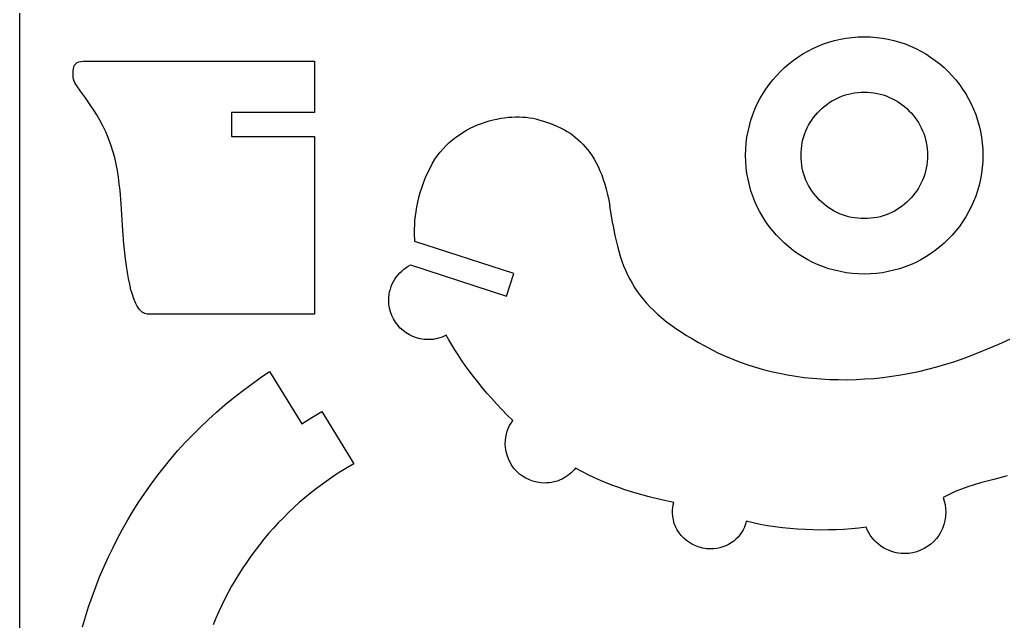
# Model space of a CAD drawing. Extents: x -3005 to 3005, y -2434 to 2434.
# Drawn here: x -3005 to -1510, y -1420 to -505 of the extents above; entities that cross this region are included whole.
import ezdxf

# ---------------------------------------------------------------- set-up
doc = ezdxf.new("R2010")
doc.units = 0
doc.header["$MEASUREMENT"] = 0
doc.layers.get('0').update_dxf_attribs({"linetype": 'CONTINUOUS'})

msp = doc.modelspace()

# ---------------------------------------------------------------- linework, layer by layer
for p, q in [((-3004.9, -2434), (-3004.9, 2434)), ((-1775.1, -539.6), (-1766.5, -537.2)), ((-1766.5, -537.2), (-1757.8, -535.1)), ((-1757.8, -535.1), (-1748.9, -533.6)), ((-1748.9, -533.6), (-1739.9, -532.4)), ((-1739.9, -532.4), (-1730.8, -531.7)), ((-1730.8, -531.7), (-1721.5, -531.5)), ((-1721.5, -531.5), (-1712.2, -531.7)), ((-1712.2, -531.7), (-1703.1, -532.4)), ((-1703.1, -532.4), (-1694, -533.6)), ((-1694, -533.6), (-1685.2, -535.1)), ((-1685.2, -535.1), (-1676.4, -537.2)), ((-1676.4, -537.2), (-1667.9, -539.6)), ((-1807.4, -553.2), (-1799.6, -549.3)), ((-1799.6, -549.3), (-1791.7, -545.6)), ((-1791.7, -545.6), (-1783.5, -542.4)), ((-1783.5, -542.4), (-1775.1, -539.6)), ((-1667.9, -539.6), (-1659.5, -542.4)), ((-1659.5, -542.4), (-1651.3, -545.6)), ((-1651.3, -545.6), (-1643.3, -549.3)), ((-1643.3, -549.3), (-1635.6, -553.2)), ((-1836.2, -572.7), (-1829.3, -567.3)), ((-1829.3, -567.3), (-1822.3, -562.3)), ((-1822.3, -562.3), (-1815, -557.6)), ((-1815, -557.6), (-1807.4, -553.2)), ((-1635.6, -553.2), (-1628, -557.6)), ((-1628, -557.6), (-1620.7, -562.3)), ((-1620.7, -562.3), (-1613.6, -567.3)), ((-1613.6, -567.3), (-1606.8, -572.7)), ((-2923.5, -583.6), (-2923.3, -580.1)), ((-2923.3, -580.1), (-2922.6, -577.1)), ((-2922.6, -577.1), (-2921.4, -574.5)), ((-2921.4, -574.5), (-2919.7, -572.4)), ((-2919.7, -572.4), (-2917.6, -570.7)), ((-2917.6, -570.7), (-2915, -569.6)), ((-2915, -569.6), (-2912, -568.8)), ((-2912, -568.8), (-2908.5, -568.6)), ((-2908.5, -568.6), (-2556.9, -568.6)), ((-2556.9, -568.6), (-2556.9, -646.7)), ((-1849, -584.3), (-1842.7, -578.3)), ((-1842.7, -578.3), (-1836.2, -572.7)), ((-1606.8, -572.7), (-1600.3, -578.3)), ((-1600.3, -578.3), (-1594, -584.3)), ((-2923.5, -593.4), (-2923.5, -583.6)), ((-2923.2, -596.1), (-2923.5, -593.4)), ((-2922.2, -599.1), (-2923.2, -596.1)), ((-1866, -603.9), (-1860.6, -597.1)), ((-1860.6, -597.1), (-1854.9, -590.6)), ((-1854.9, -590.6), (-1849, -584.3)), ((-1594, -584.3), (-1588, -590.6)), ((-1588, -590.6), (-1582.4, -597.1)), ((-1582.4, -597.1), (-1577, -603.9)), ((-2920.5, -602.4), (-2922.2, -599.1)), ((-2918.3, -606), (-2920.5, -602.4)), ((-2912.4, -614.3), (-2918.3, -606)), ((-1875.7, -618.3), (-1871, -611)), ((-1871, -611), (-1866, -603.9)), ((-1577, -603.9), (-1572, -611)), ((-1572, -611), (-1567.3, -618.3)), ((-2905.1, -624.3), (-2912.4, -614.3)), ((-2896.7, -636.2), (-2905.1, -624.3)), ((-1884, -633.6), (-1880, -625.8)), ((-1880, -625.8), (-1875.7, -618.3)), ((-1771.3, -629.5), (-1767.3, -627.2)), ((-1767.3, -627.2), (-1763.2, -625.1)), ((-1763.2, -625.1), (-1758.9, -623.2)), ((-1758.9, -623.2), (-1754.5, -621.4)), ((-1754.5, -621.4), (-1750.1, -619.9)), ((-1750.1, -619.9), (-1745.5, -618.6)), ((-1745.5, -618.6), (-1740.9, -617.6)), ((-1740.9, -617.6), (-1736.1, -616.7)), ((-1736.1, -616.7), (-1731.3, -616.1)), ((-1731.3, -616.1), (-1726.4, -615.7)), ((-1726.4, -615.7), (-1721.5, -615.6)), ((-1721.5, -615.6), (-1716.5, -615.7)), ((-1716.5, -615.7), (-1711.7, -616.1)), ((-1711.7, -616.1), (-1706.8, -616.7)), ((-1706.8, -616.7), (-1702.1, -617.6)), ((-1702.1, -617.6), (-1697.5, -618.6)), ((-1697.5, -618.6), (-1692.9, -619.9)), ((-1692.9, -619.9), (-1688.4, -621.4)), ((-1688.4, -621.4), (-1684.1, -623.2)), ((-1684.1, -623.2), (-1679.8, -625.1)), ((-1679.8, -625.1), (-1675.7, -627.2)), ((-1675.7, -627.2), (-1671.6, -629.5)), ((-1567.3, -618.3), (-1563, -625.8)), ((-1563, -625.8), (-1559, -633.6)), ((-2892.2, -643), (-2896.7, -636.2)), ((-1890.8, -649.8), (-1887.6, -641.6)), ((-1887.6, -641.6), (-1884, -633.6)), ((-1789.5, -643.8), (-1786.1, -640.6)), ((-1786.1, -640.6), (-1782.6, -637.6)), ((-1782.6, -637.6), (-1779, -634.7)), ((-1779, -634.7), (-1775.2, -632)), ((-1775.2, -632), (-1771.3, -629.5)), ((-1671.6, -629.5), (-1667.7, -632)), ((-1667.7, -632), (-1664, -634.7)), ((-1664, -634.7), (-1660.3, -637.6)), ((-1660.3, -637.6), (-1656.8, -640.6)), ((-1656.8, -640.6), (-1653.5, -643.8)), ((-1559, -633.6), (-1555.4, -641.6)), ((-1555.4, -641.6), (-1552.1, -649.8)), ((-2887.7, -650.3), (-2892.2, -643)), ((-2883.2, -658.2), (-2887.7, -650.3)), ((-2683.1, -646.7), (-2683.1, -682.8)), ((-2556.9, -646.7), (-2683.1, -646.7)), ((-2285.6, -657.8), (-2279.8, -656.5)), ((-2279.8, -656.5), (-2274, -655.4)), ((-2274, -655.4), (-2268.2, -654.6)), ((-2268.2, -654.6), (-2262.5, -653.9)), ((-2262.5, -653.9), (-2256.8, -653.5)), ((-2256.8, -653.5), (-2251.3, -653.3)), ((-2251.3, -653.3), (-2245.8, -653.3)), ((-2245.8, -653.3), (-2240.5, -653.5)), ((-2240.5, -653.5), (-2235.2, -653.9)), ((-2235.2, -653.9), (-2230.2, -654.5)), ((-2230.2, -654.5), (-2225.3, -655.3)), ((-2225.3, -655.3), (-2220.6, -656.3)), ((-2220.6, -656.3), (-2216.1, -657.5)), ((-2216.1, -657.5), (-2207.2, -660.2)), ((-1893.7, -658.2), (-1890.8, -649.8)), ((-1801.2, -658), (-1798.5, -654.2)), ((-1798.5, -654.2), (-1795.7, -650.6)), ((-1795.7, -650.6), (-1792.7, -647.1)), ((-1792.7, -647.1), (-1789.5, -643.8)), ((-1653.5, -643.8), (-1650.3, -647.1)), ((-1650.3, -647.1), (-1647.3, -650.6)), ((-1647.3, -650.6), (-1644.4, -654.2)), ((-1644.4, -654.2), (-1641.7, -658)), ((-1552.1, -649.8), (-1549.3, -658.2)), ((-2878.7, -666.8), (-2883.2, -658.2)), ((-2874.2, -676), (-2878.7, -666.8)), ((-2326, -673.5), (-2320.4, -670.6)), ((-2320.4, -670.6), (-2314.7, -667.8)), ((-2314.7, -667.8), (-2309, -665.4)), ((-2309, -665.4), (-2303.2, -663.1)), ((-2303.2, -663.1), (-2297.4, -661.1)), ((-2297.4, -661.1), (-2291.5, -659.3)), ((-2291.5, -659.3), (-2285.6, -657.8)), ((-2207.2, -660.2), (-2198.4, -663.2)), ((-2198.4, -663.2), (-2189.7, -666.8)), ((-2189.7, -666.8), (-2181.1, -670.9)), ((-2181.1, -670.9), (-2176.9, -673.1)), ((-1898.1, -675.4), (-1896.1, -666.7)), ((-1896.1, -666.7), (-1893.7, -658.2)), ((-1810.1, -674.3), (-1808.2, -670.1)), ((-1808.2, -670.1), (-1806, -665.9)), ((-1806, -665.9), (-1803.7, -661.9)), ((-1803.7, -661.9), (-1801.2, -658)), ((-1641.7, -658), (-1639.2, -661.9)), ((-1639.2, -661.9), (-1636.9, -665.9)), ((-1636.9, -665.9), (-1634.8, -670.1)), ((-1634.8, -670.1), (-1632.9, -674.3)), ((-1549.3, -658.2), (-1546.9, -666.7)), ((-1546.9, -666.7), (-1544.8, -675.4)), ((-2870, -685.9), (-2874.2, -676)), ((-2866.3, -695.5), (-2870, -685.9)), ((-2683.1, -682.8), (-2556.9, -682.8)), ((-2556.9, -682.8), (-2556.9, -953.2)), ((-2347.2, -688), (-2342.1, -684)), ((-2342.1, -684), (-2336.8, -680.3)), ((-2336.8, -680.3), (-2331.5, -676.8)), ((-2331.5, -676.8), (-2326, -673.5)), ((-2176.9, -673.1), (-2172.7, -675.6)), ((-2172.7, -675.6), (-2168.6, -678.2)), ((-2168.6, -678.2), (-2164.5, -681.1)), ((-2164.5, -681.1), (-2160.6, -684.1)), ((-2160.6, -684.1), (-2156.7, -687.4)), ((-2156.7, -687.4), (-2152.8, -690.9)), ((-1900.8, -693.3), (-1899.7, -684.3)), ((-1899.7, -684.3), (-1898.1, -675.4)), ((-1814.6, -687.7), (-1813.3, -683.2)), ((-1813.3, -683.2), (-1811.8, -678.7)), ((-1811.8, -678.7), (-1810.1, -674.3)), ((-1632.9, -674.3), (-1631.2, -678.7)), ((-1631.2, -678.7), (-1629.6, -683.2)), ((-1629.6, -683.2), (-1628.4, -687.7)), ((-1544.8, -675.4), (-1543.3, -684.3)), ((-1543.3, -684.3), (-1542.1, -693.3)), ((-2863.2, -705.3), (-2866.3, -695.5)), ((-2365.8, -706.7), (-2361.4, -701.6)), ((-2361.4, -701.6), (-2356.8, -696.8)), ((-2356.8, -696.8), (-2352.1, -692.3)), ((-2352.1, -692.3), (-2347.2, -688)), ((-2152.8, -690.9), (-2149.1, -694.7)), ((-2149.1, -694.7), (-2145.4, -698.7)), ((-2145.4, -698.7), (-2141.9, -703)), ((-1901.8, -711.8), (-1901.5, -702.5)), ((-1901.5, -702.5), (-1900.8, -693.3)), ((-1817.5, -706.8), (-1817.1, -701.9)), ((-1817.1, -701.9), (-1816.5, -697.1)), ((-1816.5, -697.1), (-1815.7, -692.4)), ((-1815.7, -692.4), (-1814.6, -687.7)), ((-1628.4, -687.7), (-1627.3, -692.4)), ((-1627.3, -692.4), (-1626.4, -697.1)), ((-1626.4, -697.1), (-1625.8, -701.9)), ((-1625.8, -701.9), (-1625.5, -706.8)), ((-1542.1, -693.3), (-1541.4, -702.5)), ((-1541.4, -702.5), (-1541.2, -711.8)), ((-2860.5, -715.1), (-2863.2, -705.3)), ((-2858.3, -725), (-2860.5, -715.1)), ((-2373.8, -717.7), (-2369.9, -712.1)), ((-2369.9, -712.1), (-2365.8, -706.7)), ((-2141.9, -703), (-2138.5, -707.5)), ((-2138.5, -707.5), (-2135.2, -712.4)), ((-2135.2, -712.4), (-2132, -717.6)), ((-1901.5, -721), (-1901.8, -711.8)), ((-1817.6, -711.8), (-1817.5, -706.8)), ((-1817.5, -716.7), (-1817.6, -711.8)), ((-1817.1, -721.6), (-1817.5, -716.7)), ((-1625.5, -716.7), (-1625.8, -721.6)), ((-1625.5, -706.8), (-1625.3, -711.8)), ((-1625.3, -711.8), (-1625.5, -716.7)), ((-1541.2, -711.8), (-1541.4, -721)), ((-2856.3, -734.9), (-2858.3, -725)), ((-2384.6, -737.8), (-2380.8, -729.9)), ((-2380.8, -729.9), (-2377.4, -723.6)), ((-2377.4, -723.6), (-2373.8, -717.7)), ((-2132, -717.6), (-2128.9, -723)), ((-2128.9, -723), (-2125.9, -728.8)), ((-2125.9, -728.8), (-2123.2, -735)), ((-1900.8, -730.2), (-1901.5, -721)), ((-1899.7, -739.2), (-1900.8, -730.2)), ((-1816.5, -726.4), (-1817.1, -721.6)), ((-1815.7, -731.1), (-1816.5, -726.4)), ((-1814.6, -735.8), (-1815.7, -731.1)), ((-1627.3, -731.1), (-1628.4, -735.8)), ((-1626.4, -726.4), (-1627.3, -731.1)), ((-1625.8, -721.6), (-1626.4, -726.4)), ((-1542.1, -730.2), (-1543.3, -739.2)), ((-1541.4, -721), (-1542.1, -730.2)), ((-2854.8, -744.9), (-2856.3, -734.9)), ((-2853.5, -754.9), (-2854.8, -744.9)), ((-2391.2, -753.3), (-2388.1, -745.6)), ((-2388.1, -745.6), (-2384.6, -737.8)), ((-2123.2, -735), (-2120.5, -741.5)), ((-2120.5, -741.5), (-2118, -748.3)), ((-1898.1, -748.1), (-1899.7, -739.2)), ((-1813.3, -740.4), (-1814.6, -735.8)), ((-1811.8, -744.8), (-1813.3, -740.4)), ((-1810.1, -749.2), (-1811.8, -744.8)), ((-1631.2, -744.8), (-1632.9, -749.2)), ((-1629.6, -740.4), (-1631.2, -744.8)), ((-1628.4, -735.8), (-1629.6, -740.4)), ((-1543.3, -739.2), (-1544.8, -748.1)), ((-2852.4, -765), (-2853.5, -754.9)), ((-2396.3, -768.4), (-2393.9, -760.9)), ((-2393.9, -760.9), (-2391.2, -753.3)), ((-2118, -748.3), (-2115.7, -755.6)), ((-2115.7, -755.6), (-2113.5, -763.2)), ((-1896.1, -756.8), (-1898.1, -748.1)), ((-1893.7, -765.4), (-1896.1, -756.8)), ((-1808.2, -753.5), (-1810.1, -749.2)), ((-1806, -757.6), (-1808.2, -753.5)), ((-1803.7, -761.6), (-1806, -757.6)), ((-1801.2, -765.5), (-1803.7, -761.6)), ((-1639.2, -761.6), (-1641.7, -765.5)), ((-1636.9, -757.6), (-1639.2, -761.6)), ((-1634.8, -753.5), (-1636.9, -757.6)), ((-1632.9, -749.2), (-1634.8, -753.5)), ((-1546.9, -756.8), (-1549.3, -765.4)), ((-1544.8, -748.1), (-1546.9, -756.8)), ((-2850.7, -785.2), (-2852.4, -765)), ((-2400.1, -782.9), (-2398.3, -775.7)), ((-2398.3, -775.7), (-2396.3, -768.4)), ((-2113.5, -763.2), (-2111.5, -771.2)), ((-2111.5, -771.2), (-2109.6, -779.6)), ((-1890.8, -773.8), (-1893.7, -765.4)), ((-1887.6, -781.9), (-1890.8, -773.8)), ((-1798.5, -769.3), (-1801.2, -765.5)), ((-1795.7, -772.9), (-1798.5, -769.3)), ((-1792.7, -776.4), (-1795.7, -772.9)), ((-1789.5, -779.8), (-1792.7, -776.4)), ((-1650.3, -776.4), (-1653.5, -779.8)), ((-1647.3, -772.9), (-1650.3, -776.4)), ((-1644.4, -769.3), (-1647.3, -772.9)), ((-1641.7, -765.5), (-1644.4, -769.3)), ((-1552.1, -773.8), (-1555.4, -781.9)), ((-1549.3, -765.4), (-1552.1, -773.8)), ((-2848.1, -825.9), (-2850.7, -785.2)), ((-2402.6, -797), (-2401.5, -790)), ((-2401.5, -790), (-2400.1, -782.9)), ((-2109.6, -779.6), (-2108, -788.5)), ((-2103.7, -816.2), (-2108, -788.5)), ((-1884, -789.9), (-1887.6, -781.9)), ((-1880, -797.7), (-1884, -789.9)), ((-1786.1, -782.9), (-1789.5, -779.8)), ((-1782.6, -786), (-1786.1, -782.9)), ((-1779, -788.8), (-1782.6, -786)), ((-1775.2, -791.5), (-1779, -788.8)), ((-1771.3, -794), (-1775.2, -791.5)), ((-1667.7, -791.5), (-1671.6, -794)), ((-1664, -788.8), (-1667.7, -791.5)), ((-1660.3, -786), (-1664, -788.8)), ((-1656.8, -782.9), (-1660.3, -786)), ((-1653.5, -779.8), (-1656.8, -782.9)), ((-1559, -789.9), (-1563, -797.7)), ((-1555.4, -781.9), (-1559, -789.9)), ((-2404.2, -810.5), (-2403.5, -803.8)), ((-2403.5, -803.8), (-2402.6, -797)), ((-1875.7, -805.3), (-1880, -797.7)), ((-1871, -812.6), (-1875.7, -805.3)), ((-1767.3, -796.3), (-1771.3, -794)), ((-1763.2, -798.4), (-1767.3, -796.3)), ((-1758.9, -800.4), (-1763.2, -798.4)), ((-1754.5, -802.1), (-1758.9, -800.4)), ((-1750.1, -803.6), (-1754.5, -802.1)), ((-1745.5, -804.9), (-1750.1, -803.6)), ((-1740.9, -806), (-1745.5, -804.9)), ((-1736.1, -806.8), (-1740.9, -806)), ((-1731.3, -807.4), (-1736.1, -806.8)), ((-1706.8, -806.8), (-1711.7, -807.4)), ((-1702.1, -806), (-1706.8, -806.8)), ((-1697.5, -804.9), (-1702.1, -806)), ((-1692.9, -803.6), (-1697.5, -804.9)), ((-1688.4, -802.1), (-1692.9, -803.6)), ((-1684.1, -800.4), (-1688.4, -802.1)), ((-1679.8, -798.4), (-1684.1, -800.4)), ((-1675.7, -796.3), (-1679.8, -798.4)), ((-1671.6, -794), (-1675.7, -796.3)), ((-1567.3, -805.3), (-1572, -812.6)), ((-1563, -797.7), (-1567.3, -805.3)), ((-2404.8, -823.7), (-2404.6, -817.2)), ((-2404.6, -817.2), (-2404.2, -810.5)), ((-2103.7, -816.2), (-2100.4, -833.5)), ((-1866, -819.6), (-1871, -812.6)), ((-1860.6, -826.4), (-1866, -819.6)), ((-1726.4, -807.8), (-1731.3, -807.4)), ((-1721.5, -807.9), (-1726.4, -807.8)), ((-1716.5, -807.8), (-1721.5, -807.9)), ((-1711.7, -807.4), (-1716.5, -807.8)), ((-1577, -819.6), (-1582.4, -826.4)), ((-1572, -812.6), (-1577, -819.6)), ((-2846.4, -846.3), (-2848.1, -825.9)), ((-2404.8, -830.1), (-2404.8, -823.7)), ((-2404.3, -842.5), (-2404.8, -830.1)), ((-2100.4, -833.5), (-2098.6, -841.7)), ((-1854.9, -833), (-1860.6, -826.4)), ((-1849, -839.3), (-1854.9, -833)), ((-1588, -833), (-1594, -839.3)), ((-1582.4, -826.4), (-1588, -833)), ((-2844, -868.9), (-2846.4, -846.3)), ((-2253.9, -891.4), (-2404.3, -842.5)), ((-2098.6, -841.7), (-2096.6, -849.7)), ((-2096.6, -849.7), (-2094.5, -857.5)), ((-1842.7, -845.2), (-1849, -839.3)), ((-1836.2, -850.9), (-1842.7, -845.2)), ((-1829.3, -856.2), (-1836.2, -850.9)), ((-1606.8, -850.9), (-1613.6, -856.2)), ((-1600.3, -845.2), (-1606.8, -850.9)), ((-1594, -839.3), (-1600.3, -845.2)), ((-2094.5, -857.5), (-2092.2, -865)), ((-2092.2, -865), (-2089.7, -872.4)), ((-1822.3, -861.3), (-1829.3, -856.2)), ((-1815, -866), (-1822.3, -861.3)), ((-1807.4, -870.3), (-1815, -866)), ((-1628, -866), (-1635.6, -870.3)), ((-1620.7, -861.3), (-1628, -866)), ((-1613.6, -856.2), (-1620.7, -861.3)), ((-2842.6, -879.5), (-2844, -868.9)), ((-2841.1, -889.5), (-2842.6, -879.5)), ((-2418, -882.5), (-2414.5, -880.3)), ((-2414.5, -880.3), (-2410.9, -878.3)), ((-2410.9, -878.3), (-2265.1, -925.7)), ((-2089.7, -872.4), (-2087.1, -879.5)), ((-2087.1, -879.5), (-2084.2, -886.4)), ((-1799.6, -874.3), (-1807.4, -870.3)), ((-1791.7, -877.9), (-1799.6, -874.3)), ((-1783.5, -881.1), (-1791.7, -877.9)), ((-1775.1, -884), (-1783.5, -881.1)), ((-1659.5, -881.1), (-1667.9, -884)), ((-1651.3, -877.9), (-1659.5, -881.1)), ((-1643.3, -874.3), (-1651.3, -877.9)), ((-1635.6, -870.3), (-1643.3, -874.3)), ((-2839.5, -898.9), (-2841.1, -889.5)), ((-2434.9, -900), (-2432.6, -896.6)), ((-2432.6, -896.6), (-2430, -893.4)), ((-2430, -893.4), (-2427.3, -890.4)), ((-2427.3, -890.4), (-2424.4, -887.5)), ((-2424.4, -887.5), (-2421.3, -884.9)), ((-2421.3, -884.9), (-2418, -882.5)), ((-2265.1, -925.7), (-2253.9, -891.4)), ((-2084.2, -886.4), (-2081.1, -893.2)), ((-2081.1, -893.2), (-2077.8, -899.8)), ((-1766.5, -886.4), (-1775.1, -884)), ((-1757.8, -888.4), (-1766.5, -886.4)), ((-1748.9, -890), (-1757.8, -888.4)), ((-1739.9, -891.1), (-1748.9, -890)), ((-1730.8, -891.8), (-1739.9, -891.1)), ((-1721.5, -892.1), (-1730.8, -891.8)), ((-1712.2, -891.8), (-1721.5, -892.1)), ((-1703.1, -891.1), (-1712.2, -891.8)), ((-1694, -890), (-1703.1, -891.1)), ((-1685.2, -888.4), (-1694, -890)), ((-1676.4, -886.4), (-1685.2, -888.4)), ((-1667.9, -884), (-1676.4, -886.4)), ((-2837.7, -907.7), (-2839.5, -898.9)), ((-2835.8, -915.9), (-2837.7, -907.7)), ((-2441.6, -915), (-2440.3, -911.1)), ((-2440.3, -911.1), (-2438.7, -907.2)), ((-2438.7, -907.2), (-2436.9, -903.5)), ((-2436.9, -903.5), (-2434.9, -900)), ((-2077.8, -899.8), (-2074.3, -906.2)), ((-2074.3, -906.2), (-2070.5, -912.4)), ((-2833.7, -923.3), (-2835.8, -915.9)), ((-2831.4, -930), (-2833.7, -923.3)), ((-2443.9, -927.5), (-2443.4, -923.3)), ((-2443.4, -923.3), (-2442.7, -919.1)), ((-2442.7, -919.1), (-2441.6, -915)), ((-2070.5, -912.4), (-2066.4, -918.6)), ((-2066.4, -918.6), (-2062, -924.6)), ((-2062, -924.6), (-2057.4, -930.5)), ((-2829, -936), (-2831.4, -930)), ((-2826.3, -941.1), (-2829, -936)), ((-2823.4, -945.4), (-2826.3, -941.1)), ((-2444, -931.9), (-2443.9, -927.5)), ((-2443.7, -938), (-2444, -931.9)), ((-2442.8, -944), (-2443.7, -938)), ((-2057.4, -930.5), (-2052.4, -936.3)), ((-2052.4, -936.3), (-2047.1, -941.9)), ((-2821.9, -947.2), (-2823.4, -945.4)), ((-2820.3, -948.7), (-2821.9, -947.2)), ((-2818.6, -950.1), (-2820.3, -948.7)), ((-2816.9, -951.2), (-2818.6, -950.1)), ((-2815.1, -952.1), (-2816.9, -951.2)), ((-2813.3, -952.7), (-2815.1, -952.1)), ((-2811.3, -953.1), (-2813.3, -952.7)), ((-2809.4, -953.2), (-2811.3, -953.1)), ((-2556.9, -953.2), (-2809.4, -953.2)), ((-2441.4, -949.7), (-2442.8, -944)), ((-2439.3, -955.2), (-2441.4, -949.7)), ((-2436.8, -960.4), (-2439.3, -955.2)), ((-2047.1, -941.9), (-2041.5, -947.5)), ((-2041.5, -947.5), (-2035.5, -953.1)), ((-2035.5, -953.1), (-2029.1, -958.6)), ((-2433.8, -965.4), (-2436.8, -960.4)), ((-2430.4, -970), (-2433.8, -965.4)), ((-2426.5, -974.3), (-2430.4, -970)), ((-2029.1, -958.6), (-2022.4, -964)), ((-2022.4, -964), (-2015.3, -969.4)), ((-2015.3, -969.4), (-2007.8, -974.7)), ((-2422.2, -978.1), (-2426.5, -974.3)), ((-2417.6, -981.6), (-2422.2, -978.1)), ((-2412.7, -984.6), (-2417.6, -981.6)), ((-2407.4, -987.1), (-2412.7, -984.6)), ((-2356.6, -985.1), (-2359.8, -986.7)), ((-2352.7, -992.3), (-2356.6, -985.1)), ((-2007.8, -974.7), (-1999.9, -980)), ((-1999.9, -980), (-1991.5, -985.4)), ((-1991.5, -985.4), (-1982.7, -990.7)), ((-2401.9, -989.1), (-2407.4, -987.1)), ((-2396.2, -990.6), (-2401.9, -989.1)), ((-2390.3, -991.5), (-2396.2, -990.6)), ((-2384.1, -991.8), (-2390.3, -991.5)), ((-2380.4, -991.7), (-2384.1, -991.8)), ((-2376.8, -991.4), (-2380.4, -991.7)), ((-2373.2, -990.8), (-2376.8, -991.4)), ((-2369.8, -990.1), (-2373.2, -990.8)), ((-2366.3, -989.1), (-2369.8, -990.1)), ((-2363, -988), (-2366.3, -989.1)), ((-2359.8, -986.7), (-2363, -988)), ((-2348.4, -999.6), (-2352.7, -992.3)), ((-2343.7, -1007.2), (-2348.4, -999.6)), ((-1982.7, -990.7), (-1973.5, -996)), ((-1973.5, -996), (-1963.8, -1001.4)), ((-1963.8, -1001.4), (-1953.6, -1006.8)), ((-1542.7, -1009.5), (-1517, -998.5)), ((-1517, -998.5), (-1493.8, -988.1)), ((-2338.7, -1015), (-2343.7, -1007.2)), ((-2333.4, -1023), (-2338.7, -1015)), ((-1953.6, -1006.8), (-1943, -1012.1)), ((-1943, -1012.1), (-1932.2, -1017.1)), ((-1569.9, -1020.1), (-1556.3, -1015)), ((-1556.3, -1015), (-1542.7, -1009.5)), ((-2327.7, -1031.1), (-2333.4, -1023)), ((-2321.7, -1039.3), (-2327.7, -1031.1)), ((-1932.2, -1017.1), (-1921.2, -1021.7)), ((-1921.2, -1021.7), (-1909.9, -1026.1)), ((-1909.9, -1026.1), (-1898.4, -1030.1)), ((-1898.4, -1030.1), (-1886.7, -1033.8)), ((-1611.1, -1033.2), (-1597.3, -1029.2)), ((-1597.3, -1029.2), (-1583.6, -1024.9)), ((-1583.6, -1024.9), (-1569.9, -1020.1)), ((-2639.3, -1050), (-2625.1, -1040.4)), ((-2625.1, -1040.4), (-2576.4, -1119.9)), ((-2315.5, -1047.6), (-2321.7, -1039.3)), ((-1886.7, -1033.8), (-1874.9, -1037.2)), ((-1874.9, -1037.2), (-1862.8, -1040.2)), ((-1862.8, -1040.2), (-1850.5, -1042.9)), ((-1850.5, -1042.9), (-1838.1, -1045.3)), ((-1838.1, -1045.3), (-1825.6, -1047.4)), ((-1679.7, -1047.4), (-1666, -1045.3)), ((-1666, -1045.3), (-1652.3, -1042.8)), ((-1652.3, -1042.8), (-1638.6, -1040)), ((-1638.6, -1040), (-1624.8, -1036.8)), ((-1624.8, -1036.8), (-1611.1, -1033.2)), ((-2666.9, -1069.9), (-2653.3, -1059.8)), ((-2653.3, -1059.8), (-2639.3, -1050)), ((-2308.9, -1056), (-2315.5, -1047.6)), ((-2302.1, -1064.5), (-2308.9, -1056)), ((-1825.6, -1047.4), (-1812.8, -1049.1)), ((-1812.8, -1049.1), (-1800, -1050.5)), ((-1800, -1050.5), (-1787, -1051.6)), ((-1787, -1051.6), (-1773.9, -1052.3)), ((-1773.9, -1052.3), (-1760.7, -1052.6)), ((-1760.7, -1052.6), (-1747.4, -1052.7)), ((-1747.4, -1052.7), (-1734, -1052.3)), ((-1734, -1052.3), (-1720.5, -1051.6)), ((-1720.5, -1051.6), (-1707, -1050.6)), ((-1707, -1050.6), (-1693.4, -1049.2)), ((-1693.4, -1049.2), (-1679.7, -1047.4)), ((-2680.2, -1080.3), (-2666.9, -1069.9)), ((-2295, -1073), (-2302.1, -1064.5)), ((-2287.6, -1081.4), (-2295, -1073)), ((-2705.9, -1101.9), (-2693.2, -1091)), ((-2693.2, -1091), (-2680.2, -1080.3)), ((-2280, -1089.8), (-2287.6, -1081.4)), ((-2272.1, -1098.2), (-2280, -1089.8)), ((-2718.2, -1113.1), (-2705.9, -1101.9)), ((-2561.1, -1110.3), (-2545.6, -1101.1)), ((-2545.6, -1101.1), (-2496.9, -1180.6)), ((-2264, -1106.5), (-2272.1, -1098.2)), ((-2730.3, -1124.6), (-2718.2, -1113.1)), ((-2576.4, -1119.9), (-2561.1, -1110.3)), ((-2255.7, -1114.7), (-2264, -1106.5)), ((-2260.5, -1122.5), (-2258.2, -1118.5)), ((-2258.2, -1118.5), (-2255.7, -1114.7)), ((-2742, -1136.3), (-2730.3, -1124.6)), ((-2266.2, -1140.2), (-2265.3, -1135.5)), ((-2265.3, -1135.5), (-2264, -1131.1)), ((-2264, -1131.1), (-2262.4, -1126.7)), ((-2262.4, -1126.7), (-2260.5, -1122.5)), ((-2764.4, -1160.5), (-2753.4, -1148.3)), ((-2753.4, -1148.3), (-2742, -1136.3)), ((-2267, -1149.8), (-2266.8, -1144.9)), ((-2266.7, -1155.9), (-2267, -1149.8)), ((-2266.8, -1144.9), (-2266.2, -1140.2)), ((-2775.1, -1173), (-2764.4, -1160.5)), ((-2265.8, -1161.9), (-2266.7, -1155.9)), ((-2264.3, -1167.6), (-2265.8, -1161.9)), ((-2785.5, -1185.6), (-2775.1, -1173)), ((-2496.9, -1180.6), (-2506.9, -1186.3)), ((-2262.3, -1173.1), (-2264.3, -1167.6)), ((-2259.8, -1178.3), (-2262.3, -1173.1)), ((-2256.8, -1183.3), (-2259.8, -1178.3)), ((-2795.5, -1198.5), (-2785.5, -1185.6)), ((-2516.7, -1192.3), (-2526.3, -1198.5)), ((-2506.9, -1186.3), (-2516.7, -1192.3)), ((-2253.3, -1187.9), (-2256.8, -1183.3)), ((-2249.5, -1192.1), (-2253.3, -1187.9)), ((-2245.2, -1196), (-2249.5, -1192.1)), ((-2167, -1194.3), (-2169.5, -1196.4)), ((-2164.6, -1192), (-2167, -1194.3)), ((-2162.3, -1189.6), (-2164.6, -1192)), ((-2160.2, -1187.1), (-2162.3, -1189.6)), ((-2150.6, -1192.3), (-2160.2, -1187.1)), ((-2141, -1197.1), (-2150.6, -1192.3)), ((-2805.2, -1211.6), (-2795.5, -1198.5)), ((-2535.7, -1204.9), (-2545, -1211.5)), ((-2526.3, -1198.5), (-2535.7, -1204.9)), ((-2240.6, -1199.5), (-2245.2, -1196)), ((-2235.6, -1202.5), (-2240.6, -1199.5)), ((-2230.4, -1205), (-2235.6, -1202.5)), ((-2224.9, -1207), (-2230.4, -1205)), ((-2219.2, -1208.5), (-2224.9, -1207)), ((-2213.2, -1209.4), (-2219.2, -1208.5)), ((-2207.1, -1209.7), (-2213.2, -1209.4)), ((-2203.6, -1209.6), (-2207.1, -1209.7)), ((-2200.1, -1209.3), (-2203.6, -1209.6)), ((-2196.7, -1208.8), (-2200.1, -1209.3)), ((-2193.3, -1208.1), (-2196.7, -1208.8)), ((-2190, -1207.2), (-2193.3, -1208.1)), ((-2186.8, -1206.2), (-2190, -1207.2)), ((-2183.7, -1205), (-2186.8, -1206.2)), ((-2180.6, -1203.6), (-2183.7, -1205)), ((-2177.7, -1202), (-2180.6, -1203.6)), ((-2174.9, -1200.3), (-2177.7, -1202)), ((-2172.1, -1198.4), (-2174.9, -1200.3)), ((-2169.5, -1196.4), (-2172.1, -1198.4)), ((-2131.6, -1201.7), (-2141, -1197.1)), ((-2122.2, -1205.8), (-2131.6, -1201.7)), ((-2112.8, -1209.7), (-2122.2, -1205.8)), ((-2103.6, -1213.4), (-2112.8, -1209.7)), ((-1544.6, -1209.5), (-1554.3, -1212.4)), ((-1524.7, -1204.2), (-1544.6, -1209.5)), ((-1504.5, -1199), (-1524.7, -1204.2)), ((-2823.6, -1238.4), (-2814.6, -1224.9)), ((-2814.6, -1224.9), (-2805.2, -1211.6)), ((-2562.8, -1225.1), (-2571.5, -1232.2)), ((-2554, -1218.2), (-2562.8, -1225.1)), ((-2545, -1211.5), (-2554, -1218.2)), ((-2094.3, -1216.7), (-2103.6, -1213.4)), ((-2085.1, -1219.9), (-2094.3, -1216.7)), ((-2066.7, -1225.6), (-2085.1, -1219.9)), ((-2048.2, -1230.7), (-2066.7, -1225.6)), ((-1583.1, -1222.7), (-1592.5, -1226.9)), ((-1573.6, -1218.9), (-1583.1, -1222.7)), ((-1564, -1215.5), (-1573.6, -1218.9)), ((-1554.3, -1212.4), (-1564, -1215.5)), ((-2832.3, -1252.1), (-2823.6, -1238.4)), ((-2580, -1239.5), (-2588.2, -1247)), ((-2571.5, -1232.2), (-2580, -1239.5)), ((-2029.7, -1235.4), (-2048.2, -1230.7)), ((-2010.9, -1239.4), (-2029.7, -1235.4)), ((-2011.8, -1243.1), (-2010.9, -1239.4)), ((-1592.5, -1226.9), (-1601.8, -1231.7)), ((-1601.8, -1231.7), (-1600, -1237.1)), ((-1600, -1237.1), (-1598.7, -1242.6)), ((-2840.7, -1265.9), (-2832.3, -1252.1)), ((-2596.3, -1254.6), (-2604.2, -1262.4)), ((-2588.2, -1247), (-2596.3, -1254.6)), ((-2013, -1254.8), (-2012.9, -1250.8)), ((-2012.6, -1260.4), (-2013, -1254.8)), ((-2012.9, -1250.8), (-2012.5, -1246.9)), ((-2012.5, -1246.9), (-2011.8, -1243.1)), ((-1598.7, -1242.6), (-1597.9, -1248.4)), ((-1597.9, -1248.4), (-1597.6, -1254.3)), ((-1597.6, -1254.3), (-1597.9, -1260.7)), ((-2848.7, -1280), (-2840.7, -1265.9)), ((-2611.9, -1270.3), (-2619.3, -1278.4)), ((-2604.2, -1262.4), (-2611.9, -1270.3)), ((-2011.6, -1265.8), (-2012.6, -1260.4)), ((-2010.2, -1271), (-2011.6, -1265.8)), ((-1900.9, -1267.9), (-1902.1, -1272.4)), ((-1890.4, -1270.4), (-1900.9, -1267.9)), ((-1879.6, -1272.6), (-1890.4, -1270.4)), ((-1598.9, -1266.9), (-1600.4, -1272.9)), ((-1597.9, -1260.7), (-1598.9, -1266.9)), ((-2856.3, -1294.2), (-2848.7, -1280)), ((-2619.3, -1278.4), (-2626.6, -1286.6)), ((-2008.2, -1276), (-2010.2, -1271)), ((-2005.7, -1280.7), (-2008.2, -1276)), ((-2002.8, -1285.3), (-2005.7, -1280.7)), ((-1999.5, -1289.5), (-2002.8, -1285.3)), ((-1907.8, -1284.8), (-1910.4, -1288.5)), ((-1905.5, -1280.9), (-1907.8, -1284.8)), ((-1903.6, -1276.7), (-1905.5, -1280.9)), ((-1902.1, -1272.4), (-1903.6, -1276.7)), ((-1868.6, -1274.6), (-1879.6, -1272.6)), ((-1857.3, -1276.3), (-1868.6, -1274.6)), ((-1845.9, -1277.8), (-1857.3, -1276.3)), ((-1834.4, -1279), (-1845.9, -1277.8)), ((-1822.7, -1279.9), (-1834.4, -1279)), ((-1811, -1280.6), (-1822.7, -1279.9)), ((-1799.2, -1281.1), (-1811, -1280.6)), ((-1787.4, -1281.2), (-1799.2, -1281.1)), ((-1775.7, -1281.1), (-1787.4, -1281.2)), ((-1764, -1280.8), (-1775.7, -1281.1)), ((-1752.5, -1280.2), (-1764, -1280.8)), ((-1741, -1279.3), (-1752.5, -1280.2)), ((-1729.8, -1278.1), (-1741, -1279.3)), ((-1718.7, -1276.7), (-1729.8, -1278.1)), ((-1716.9, -1281), (-1718.7, -1276.7)), ((-1714.7, -1285.2), (-1716.9, -1281)), ((-1712.3, -1289.2), (-1714.7, -1285.2)), ((-1605.2, -1284.1), (-1608.3, -1289.3)), ((-1602.5, -1278.7), (-1605.2, -1284.1)), ((-1600.4, -1272.9), (-1602.5, -1278.7)), ((-2863.6, -1308.5), (-2856.3, -1294.2)), ((-2633.7, -1295), (-2640.6, -1303.5)), ((-2626.6, -1286.6), (-2633.7, -1295)), ((-1995.8, -1293.4), (-1999.5, -1289.5)), ((-1991.7, -1296.9), (-1995.8, -1293.4)), ((-1987.3, -1300.1), (-1991.7, -1296.9)), ((-1982.6, -1302.9), (-1987.3, -1300.1)), ((-1919.9, -1298.2), (-1923.7, -1300.8)), ((-1916.5, -1295.2), (-1919.9, -1298.2)), ((-1913.3, -1292), (-1916.5, -1295.2)), ((-1910.4, -1288.5), (-1913.3, -1292)), ((-1709.5, -1292.9), (-1712.3, -1289.2)), ((-1706.5, -1296.5), (-1709.5, -1292.9)), ((-1703.3, -1299.8), (-1706.5, -1296.5)), ((-1699.8, -1302.8), (-1703.3, -1299.8)), ((-1616, -1298.6), (-1620.4, -1302.6)), ((-1611.9, -1294.1), (-1616, -1298.6)), ((-1608.3, -1289.3), (-1611.9, -1294.1)), ((-2870.6, -1323), (-2863.6, -1308.5)), ((-2647.2, -1312.1), (-2653.7, -1320.9)), ((-2640.6, -1303.5), (-2647.2, -1312.1)), ((-1977.6, -1305.3), (-1982.6, -1302.9)), ((-1972.4, -1307.2), (-1977.6, -1305.3)), ((-1967, -1308.6), (-1972.4, -1307.2)), ((-1961.3, -1309.5), (-1967, -1308.6)), ((-1955.5, -1309.9), (-1961.3, -1309.5)), ((-1950.5, -1309.7), (-1955.5, -1309.9)), ((-1945.6, -1309.2), (-1950.5, -1309.7)), ((-1940.8, -1308.2), (-1945.6, -1309.2)), ((-1936.3, -1306.9), (-1940.8, -1308.2)), ((-1931.8, -1305.2), (-1936.3, -1306.9)), ((-1927.6, -1303.2), (-1931.8, -1305.2)), ((-1923.7, -1300.8), (-1927.6, -1303.2)), ((-1696.1, -1305.6), (-1699.8, -1302.8)), ((-1692.2, -1308.2), (-1696.1, -1305.6)), ((-1688.1, -1310.4), (-1692.2, -1308.2)), ((-1683.8, -1312.3), (-1688.1, -1310.4)), ((-1679.4, -1313.9), (-1683.8, -1312.3)), ((-1674.8, -1315.2), (-1679.4, -1313.9)), ((-1670, -1316.2), (-1674.8, -1315.2)), ((-1641.6, -1314.1), (-1647.6, -1315.7)), ((-1635.9, -1312), (-1641.6, -1314.1)), ((-1630.4, -1309.4), (-1635.9, -1312)), ((-1625.2, -1306.2), (-1630.4, -1309.4)), ((-1620.4, -1302.6), (-1625.2, -1306.2)), ((-2877.2, -1337.7), (-2870.6, -1323)), ((-2659.9, -1329.8), (-2666, -1338.8)), ((-2653.7, -1320.9), (-2659.9, -1329.8)), ((-1665.2, -1316.7), (-1670, -1316.2)), ((-1660.2, -1316.9), (-1665.2, -1316.7)), ((-1653.8, -1316.6), (-1660.2, -1316.9)), ((-1647.6, -1315.7), (-1653.8, -1316.6)), ((-2883.5, -1352.5), (-2877.2, -1337.7)), ((-2666, -1338.8), (-2671.8, -1348)), ((-2889.4, -1367.5), (-2883.5, -1352.5)), ((-2677.5, -1357.3), (-2682.9, -1366.6)), ((-2671.8, -1348), (-2677.5, -1357.3)), ((-2894.9, -1382.5), (-2889.4, -1367.5)), ((-2682.9, -1366.6), (-2688.1, -1376.1)), ((-2900.1, -1397.7), (-2894.9, -1382.5)), ((-2693.1, -1385.7), (-2697.9, -1395.4)), ((-2688.1, -1376.1), (-2693.1, -1385.7)), ((-2904.9, -1413), (-2900.1, -1397.7)), ((-2697.9, -1395.4), (-2702.5, -1405.2)), ((-2909.4, -1428.4), (-2904.9, -1413)), ((-2706.8, -1415), (-2711, -1425)), ((-2702.5, -1405.2), (-2706.8, -1415))]:
    msp.add_line(p, q)

doc.saveas('drawing.dxf')
